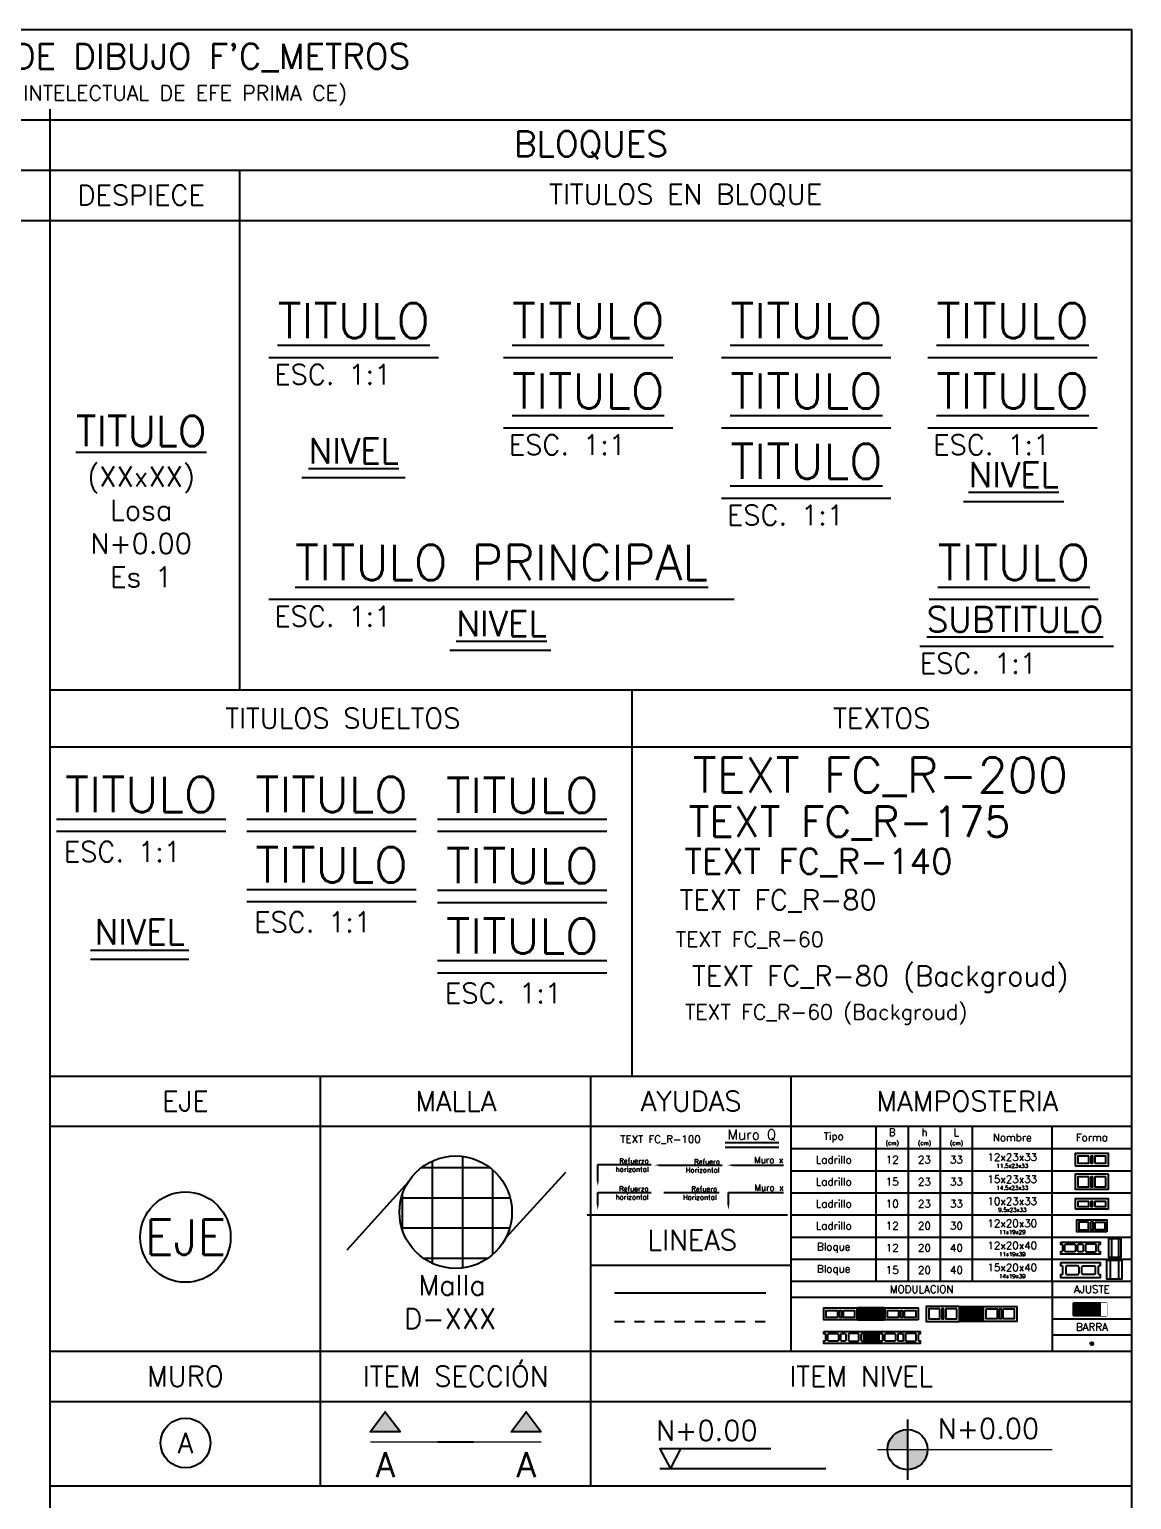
# Model space of a CAD drawing. Header units: millimetres. Extents: x -99999999 to 100000000, y -41 to 20.
# Drawn here: x -25.91 to -14.94, y -3.9 to 10.73 of the extents above; entities that cross this region are included whole.
import ezdxf
from ezdxf.enums import TextEntityAlignment as Align

# ---------------------------------------------------------------- set-up
doc = ezdxf.new("R2010")
doc.units = ezdxf.units.MM
doc.header["$LTSCALE"] = 0.01
doc.linetypes.add('DOT', pattern=[6.35, 0, -6.35])
for name, color, linetype in [('FC_BORDES', 4, 'Continuous'), ('FC_CIRCULO DE EJES', 3, 'Continuous'), ('FC_COTAS', 1, 'Continuous'), ('FC_HATCH 253', 253, 'Continuous'), ('FC_LINEA CORTE', 1, 'Continuous'), ('FC_MODULACION', 6, 'Continuous'), ('FC_NUMERO', 11, 'Continuous'), ('FC_R-100', 12, 'Continuous'), ('FC_R-140', 2, 'Continuous'), ('FC_R-175', 5, 'Continuous'), ('FC_R-200', 5, 'Continuous'), ('FC_R-60', 11, 'Continuous'), ('FC_R-80', 11, 'Continuous'), ('FC_REFUERZO', 5, 'Continuous'), ('FC_REFUERZO 2', 1, 'Continuous')]:
    doc.layers.add(name, color=color, linetype=linetype)
doc.layers.add('FC_DEFPOINTS', color=250, linetype='Continuous', plot=False)
doc.styles.add('FC_TEXT', font='romans.shx', dxfattribs={"height": 0.002})
doc.styles.add('FC_TEXT1', font='romans.shx')
doc.styles.add('ROMAND', font='romans.shx')
doc.linetypes.add('ZIGZAG', pattern='A,0.00254,-5.08,[131,ltypeshp.shx,S=5.08,R=0,X=-5.08,Y=0],-10.16,[131,ltypeshp.shx,S=5.08,R=180,X=5.08,Y=0],-5.08', length=20.32254)

# ---------------------------------------------------------------- blocks, each defined once
blk = doc.blocks.new('*U211')
at = {"layer": 'FC_R-200', "color": 4, "ltscale": 1.5}
blk.add_lwpolyline([(-0.00843, 0), (0.00843, 0)], dxfattribs=at)
at = {"layer": 'FC_R-200', "ltscale": 1.5, "style": 'FC_TEXT1'}
blk.add_attdef('%%UTÍTULO', text='', height=0.0035, dxfattribs=at).set_placement((0, 0.00366), align=Align.MIDDLE_CENTER)
at = {"layer": 'FC_R-80', "ltscale": 1.5, "style": 'FC_TEXT1'}
blk.add_attdef('ESCALA', text='', height=0.002, dxfattribs=at).set_placement((-0.0079, -0.0017), align=Align.MIDDLE_LEFT)
blk = doc.blocks.new('*U212')
at = {"layer": 'FC_R-140', "color": 4, "ltscale": 1.5}
blk.add_lwpolyline([(-0.00515, -0.00507), (0.00489, -0.00507)], dxfattribs=at)
at = {"layer": 'FC_R-200', "color": 4, "ltscale": 1.5}
blk.add_lwpolyline([(-0.02315, 0), (0.02315, 0)], dxfattribs=at)
at = {"layer": 'FC_R-140', "ltscale": 1.5, "style": 'FC_TEXT1'}
blk.add_attdef('%%UNIVEL', text='', height=0.0025, dxfattribs=at).set_placement((0, -0.00242), align=Align.MIDDLE_CENTER)
at = {"layer": 'FC_R-200', "ltscale": 1.5, "style": 'FC_TEXT1'}
blk.add_attdef('%%UTÍTULO', text='', height=0.0035, dxfattribs=at).set_placement((0, 0.00366), align=Align.MIDDLE_CENTER)
at = {"layer": 'FC_R-80', "ltscale": 1.5, "style": 'FC_TEXT1'}
blk.add_attdef('ESCALA', text='', height=0.002, dxfattribs=at).set_placement((-0.02262, -0.0017), align=Align.MIDDLE_LEFT)
blk = doc.blocks.new('*U213')
at = {"layer": 'FC_R-200', "color": 4, "ltscale": 1.5}
for points in [[(-0.00843, 0), (0.00843, 0)], [(-0.00843, -0.007), (0.00843, -0.007)]]:
    blk.add_lwpolyline(points, dxfattribs=at)
at = {"layer": 'FC_R-200', "ltscale": 1.5, "style": 'FC_TEXT1'}
for tag, p in [('%%UTÍTULO', (0, 0.00366)), ('%%UTÍTULO1', (0, -0.00334))]:
    blk.add_attdef(tag, text='', height=0.0035, dxfattribs=at).set_placement(p, align=Align.MIDDLE_CENTER)
at = {"layer": 'FC_R-80', "ltscale": 1.5, "style": 'FC_TEXT1'}
blk.add_attdef('ESCALA', text='', height=0.002, dxfattribs=at).set_placement((-0.0079, -0.0087), align=Align.MIDDLE_LEFT)
blk = doc.blocks.new('FC_B_Eje')
at = {"layer": 'FC_CIRCULO DE EJES', "ltscale": 1.5}
blk.add_circle((0, 0), 0.0045, dxfattribs=at)
at = {"ltscale": 1.5, "style": 'FC_TEXT1'}
blk.add_attdef('EJE', text='', height=0.0035, dxfattribs=at).set_placement((0, 0), align=Align.MIDDLE_CENTER)
blk = doc.blocks.new('*U210')
h = blk.add_hatch(color=256)
h.dxf.hatch_style = 1
h.paths.add_polyline_path([(0.003, 0.001), (0, 0.001), (0.0015, 0.003)])
h.paths.add_polyline_path([(0.01702, 0.001), (0.01402, 0.001), (0.01552, 0.003)])
for points in [[(0.003, 0.001), (0, 0.001), (0.0015, 0.003)], [(0.01702, 0.001), (0.01402, 0.001), (0.01552, 0.003)]]:
    blk.add_lwpolyline(points, close=True)
at = {"const_width": 0.00015}
for points in [[(0, 0), (0.00674, 0)], [(0.01702, 0), (0.01027, 0)]]:
    blk.add_lwpolyline(points, dxfattribs=at)
at = {"layer": 'FC_DEFPOINTS', "transparency": 33554457}
blk.add_lwpolyline([(0.00674, 0), (0.01027, 0)], dxfattribs=at)
at = {"layer": 'FC_DEFPOINTS', "ltscale": 1.5, "transparency": 33554457}
blk.add_lwpolyline([(0.00674, 0), (0.01027, 0)], dxfattribs=at)
at = {"layer": 'FC_R-140', "style": 'FC_TEXT1'}
for tag, p in [('X', (0.0015, -0.00225)), ("X'", (0.01552, -0.00225))]:
    blk.add_attdef(tag, text='', height=0.0025, dxfattribs=at).set_placement(p, align=Align.MIDDLE_CENTER)
blk = doc.blocks.new('*U208')
at = {"layer": 'FC_HATCH 253'}
h = blk.add_hatch(color=256, dxfattribs=at)
h.paths.add_polyline_path([(-0.002, 0), (0, 0), (0, 0.002, 0.414214)])
h.paths.add_polyline_path([(0.002, 0), (0, 0), (0, -0.002, 0.414214)])
blk.add_line((0, 0.003), (0, -0.003))
at = {"const_width": 0.00015}
blk.add_lwpolyline([(-0.003, 0), (0.01442, 0)], dxfattribs=at)
blk.add_circle((0, 0), 0.002)
at = {"layer": 'FC_R-80', "style": 'FC_TEXT1'}
blk.add_attdef('NIVEL', (0.003, 0.00109), '', height=0.002, dxfattribs=at)
blk = doc.blocks.new('*U207')
at = {"layer": 'FC_R-140', "color": 4, "ltscale": 1.5}
blk.add_lwpolyline([(-0.0049, -0.01433), (0.00511, -0.01433)], dxfattribs=at)
at = {"layer": 'FC_R-200', "color": 4, "ltscale": 1.5}
for points in [[(-0.00843, 0), (0.00843, 0)], [(-0.00843, -0.007), (0.00843, -0.007)]]:
    blk.add_lwpolyline(points, dxfattribs=at)
at = {"layer": 'FC_R-140', "ltscale": 1.5, "style": 'FC_TEXT1'}
blk.add_attdef('%%UNIVEL', text='', height=0.0025, dxfattribs=at).set_placement((0.00011, -0.01167), align=Align.MIDDLE_CENTER)
at = {"layer": 'FC_R-200', "ltscale": 1.5, "style": 'FC_TEXT1'}
for tag, p in [('%%UTÍTULO', (0, 0.00366)), ('%%UTÍTULO1', (0, -0.00334))]:
    blk.add_attdef(tag, text='', height=0.0035, dxfattribs=at).set_placement(p, align=Align.MIDDLE_CENTER)
at = {"layer": 'FC_R-80', "ltscale": 1.5, "style": 'FC_TEXT1'}
blk.add_attdef('ESCALA', text='', height=0.002, dxfattribs=at).set_placement((-0.0079, -0.0087), align=Align.MIDDLE_LEFT)
blk = doc.blocks.new('*U205')
at = {"layer": 'FC_R-200', "color": 4, "ltscale": 1.5}
for points in [[(-0.00843, 0), (0.00843, 0)], [(-0.00843, -0.007), (0.00843, -0.007)], [(-0.00843, -0.014), (0.00843, -0.014)]]:
    blk.add_lwpolyline(points, dxfattribs=at)
at = {"layer": 'FC_R-200', "ltscale": 1.5, "style": 'FC_TEXT1'}
for tag, p in [('TÍTULO', (0, 0.00366)), ('TÍTULO1', (0, -0.00334)), ('TÍTULO2', (0, -0.01034))]:
    blk.add_attdef(tag, text='', height=0.0035, dxfattribs=at).set_placement(p, align=Align.MIDDLE_CENTER)
at = {"layer": 'FC_R-80', "ltscale": 1.5, "style": 'FC_TEXT1'}
blk.add_attdef('ESCALA', text='', height=0.002, dxfattribs=at).set_placement((-0.0079, -0.0157), align=Align.MIDDLE_LEFT)
blk = doc.blocks.new('*U206')
at = {"ltscale": 0.9, "const_width": 0.0002}
blk.add_lwpolyline([(-0.00545, 0.002), (-0.01651, 0.002)], dxfattribs=at)
at = {"ltscale": 0.9}
blk.add_lwpolyline([(-0.01547, 0), (-0.01443, 0.002), (-0.01651, 0.002)], close=True, dxfattribs=at)
blk.add_lwpolyline([(0, 0), (-0.01651, 0)], dxfattribs=at)
at = {"layer": 'FC_R-80', "lineweight": 25, "style": 'FC_TEXT1'}
blk.add_attdef('N+00.00_001', (-0.01689, 0.00282), '', height=0.002, dxfattribs=at)
blk = doc.blocks.new('*U41')
at = {"layer": 'FC_NUMERO', "color": 0}
blk.add_circle((0, 0), 0.00248, dxfattribs=at)
at = {"layer": 'FC_NUMERO', "color": 0, "style": 'FC_TEXT1'}
blk.add_attdef('N-NUM', text='', height=0.002, dxfattribs=at).set_placement((0, 0), align=Align.MIDDLE_CENTER)
blk = doc.blocks.new('*U270')
at = {"layer": 'FC_R-140', "color": 4, "ltscale": 1.5}
blk.add_lwpolyline([(-0.00934, -0.00466), (0.00994, -0.00466)], dxfattribs=at)
at = {"layer": 'FC_R-200', "color": 4, "ltscale": 1.5}
blk.add_lwpolyline([(-0.00842, 0), (0.00842, 0)], dxfattribs=at)
at = {"layer": 'FC_R-140', "ltscale": 1.5, "style": 'FC_TEXT1'}
blk.add_attdef('%%UNIVEL', text='', height=0.0025, dxfattribs=at).set_placement((0.00013, -0.002), align=Align.MIDDLE_CENTER)
at = {"layer": 'FC_R-200', "ltscale": 1.5, "style": 'FC_TEXT1'}
blk.add_attdef('%%UTÍTULO', text='', height=0.0035, dxfattribs=at).set_placement((0.00001, 0.00366), align=Align.MIDDLE_CENTER)
at = {"layer": 'FC_R-80', "ltscale": 1.5, "style": 'FC_TEXT'}
blk.add_attdef('ESCALA', text='', height=0.002, dxfattribs=at).set_placement((-0.00934, -0.00538), align=Align.TOP_LEFT)
blk = doc.blocks.new('*U272')
at = {"layer": 'FC_R-140', "color": 4, "ltscale": 1.5}
blk.add_lwpolyline([(-0.00514, 0), (0.00514, 0)], dxfattribs=at)
at = {"layer": 'FC_R-140', "ltscale": 1.5, "style": 'FC_TEXT1'}
blk.add_attdef('%%UTÍTULO', text='', height=0.0025, dxfattribs=at).set_placement((0, 0.00266), align=Align.MIDDLE_CENTER)
at = {"layer": 'FC_R-80', "ltscale": 1.5, "style": 'FC_TEXT1'}
blk.add_attdef('ESCALA', text='', height=0.002, dxfattribs=at).set_placement((-0.00514, -0.0017), align=Align.MIDDLE_LEFT)
blk = doc.blocks.new('*U273')
at = {"layer": 'FC_R-140', "ltscale": 0.6}
blk.add_lwpolyline([(-0.0049, -0.00056), (0.0049, -0.00056)], dxfattribs=at)
at = {"layer": 'FC_R-140', "color": 4, "ltscale": 1.5}
blk.add_lwpolyline([(-0.0049, -0.00147), (0.0049, -0.00147)], dxfattribs=at)
blk = doc.blocks.new('*U247')
at = {"layer": 'FC_R-200'}
blk.add_lwpolyline([(-0.00843, -0.0007), (0.00843, -0.0007)], dxfattribs=at)
at = {"layer": 'FC_R-200', "color": 4, "ltscale": 1.5}
blk.add_lwpolyline([(-0.00843, -0.0019), (0.00843, -0.0019)], dxfattribs=at)
blk = doc.blocks.new('*U248')
at = {"layer": 'FC_R-200'}
blk.add_lwpolyline([(-0.00843, -0.0007), (0.00843, -0.0007)], dxfattribs=at)
at = {"layer": 'FC_R-200', "color": 4, "ltscale": 1.5}
blk.add_lwpolyline([(-0.00843, -0.0019), (0.00843, -0.0019)], dxfattribs=at)
blk = doc.blocks.new('*U242')
at = {"layer": 'FC_R-200'}
blk.add_lwpolyline([(-0.00843, -0.0007), (0.00843, -0.0007)], dxfattribs=at)
at = {"layer": 'FC_R-200', "color": 4, "ltscale": 1.5}
blk.add_lwpolyline([(-0.00843, -0.0019), (0.00843, -0.0019)], dxfattribs=at)
blk = doc.blocks.new('*U243')
at = {"layer": 'FC_R-200'}
blk.add_lwpolyline([(-0.00843, -0.0007), (0.00843, -0.0007)], dxfattribs=at)
at = {"layer": 'FC_R-200', "color": 4, "ltscale": 1.5}
blk.add_lwpolyline([(-0.00843, -0.0019), (0.00843, -0.0019)], dxfattribs=at)
blk = doc.blocks.new('*U244')
at = {"layer": 'FC_R-200'}
blk.add_lwpolyline([(-0.00843, -0.0007), (0.00843, -0.0007)], dxfattribs=at)
at = {"layer": 'FC_R-200', "color": 4, "ltscale": 1.5}
blk.add_lwpolyline([(-0.00843, -0.0019), (0.00843, -0.0019)], dxfattribs=at)
blk = doc.blocks.new('*U245')
at = {"layer": 'FC_R-200'}
blk.add_lwpolyline([(-0.00843, -0.0007), (0.00843, -0.0007)], dxfattribs=at)
at = {"layer": 'FC_R-200', "color": 4, "ltscale": 1.5}
blk.add_lwpolyline([(-0.00843, -0.0019), (0.00843, -0.0019)], dxfattribs=at)
blk = doc.blocks.new('*U239')
at = {"layer": 'FC_REFUERZO', "ltscale": 0.9}
h = blk.add_hatch(dxfattribs=at)
h.set_pattern_fill('_USER', color=256, scale=0.003, double=1, pattern_type=0)
h.set_pattern_definition([(0, (0, 0), (0, 0.003), []), (90, (0, 0), (-0.003, 2e-19), [])])
edge = h.paths.add_edge_path()
edge.add_arc((0, 0), 0.0056, 0, 360)
at = {"layer": 'FC_BORDES'}
blk.add_circle((0, 0), 0.0056, dxfattribs=at)
at = {"layer": 'FC_LINEA CORTE'}
for points in [[(-0.00474, 0.00298), (-0.01085, -0.00379)], [(0.00496, -0.0026), (0.01096, 0.00398)]]:
    blk.add_lwpolyline(points, dxfattribs=at)
at = {"layer": 'FC_R-80', "ltscale": 0.9, "style": 'FC_TEXT1'}
for tag, p in [('Malla_001', (-0.00371, -0.00827)), ('Malla_002', (-0.00514, -0.0116))]:
    blk.add_attdef(tag, p, '', height=0.002, dxfattribs=at)
blk = doc.blocks.new('FC_B_Ladrillo12x20x30')
at = {"layer": 'FC_MODULACION', "ltscale": 0.9}
for points in [[(0.3, 0.12), (0, 0.12), (0, 0), (0.3, 0)], [(0.117, 0.022), (0.022, 0.022), (0.022, 0.098), (0.117, 0.098)], [(0.136, 0.022), (0.136, 0.098), (0.164, 0.098), (0.164, 0.022)], [(0.183, 0.022), (0.278, 0.022), (0.278, 0.098), (0.183, 0.098)]]:
    blk.add_lwpolyline(points, close=True, dxfattribs=at)
blk = doc.blocks.new('FC_B_Ladrillo 10x23x33')
at = {"color": 0, "ltscale": 0.9}
for points in [[(0, -0.1), (0.33, -0.1), (0.33, 0), (0, 0)], [(0.135, -0.025), (0.025, -0.025), (0.025, -0.075), (0.135, -0.075)], [(0.175, -0.075), (0.175, -0.025), (0.155, -0.025), (0.155, -0.075)], [(0.195, -0.075), (0.305, -0.075), (0.305, -0.025), (0.195, -0.025)]]:
    blk.add_lwpolyline(points, close=True, dxfattribs=at)
blk = doc.blocks.new('FC_B_Ladrillo 15x23x33')
at = {"ltscale": 0.6}
for points in [[(0.33, 0), (0, 0), (0, -0.15), (0.33, -0.15)], [(0.135, -0.025), (0.025, -0.025), (0.025, -0.125), (0.135, -0.125)], [(0.175, -0.025), (0.155, -0.025), (0.155, -0.125), (0.175, -0.125)], [(0.305, -0.025), (0.195, -0.025), (0.195, -0.125), (0.305, -0.125)]]:
    blk.add_lwpolyline(points, close=True, dxfattribs=at)
blk = doc.blocks.new('FC_B_Bloque concreto 12x20x40')
at = {"ltscale": 0.6}
for points in [[(0, 0), (0.39, 0), (0.39, -0.025), (0.38, -0.025, 0.4142136), (0.37, -0.035), (0.37, -0.085, 0.4142136), (0.38, -0.095), (0.39, -0.095), (0.39, -0.12), (0, -0.12), (0, -0.095), (0.01, -0.095, 0.4142136), (0.02, -0.085), (0.02, -0.035, 0.4142136), (0.01, -0.025), (0, -0.025)], [(0.05, -0.0225), (0.135, -0.0225, -0.4142136), (0.145, -0.0325), (0.145, -0.0875, -0.4142136), (0.135, -0.0975), (0.05, -0.0975, -0.4142136), (0.04, -0.0875), (0.04, -0.0325, -0.4142136)], [(0.18, -0.0225), (0.21, -0.0225, -0.4142136), (0.22, -0.0325), (0.22, -0.0875, -0.4142136), (0.21, -0.0975), (0.18, -0.0975, -0.4142136), (0.17, -0.0875), (0.17, -0.0325, -0.4142136)], [(0.34, -0.0225), (0.255, -0.0225, 0.4142136), (0.245, -0.0325), (0.245, -0.0875, 0.4142136), (0.255, -0.0975), (0.34, -0.0975, 0.4142136), (0.35, -0.0875), (0.35, -0.0325, 0.4142136)]]:
    blk.add_lwpolyline(points, format="xyb", close=True, dxfattribs=at)
blk = doc.blocks.new('FC_B_Bloque concreto 15x20x40')
at = {"ltscale": 0.6}
for points in [[(0, 0), (0.39, 0), (0.39, -0.033), (0.38, -0.033, 0.414214), (0.37, -0.043), (0.37, -0.107, 0.414214), (0.38, -0.117), (0.39, -0.117), (0.39, -0.15), (0, -0.15), (0, -0.117), (0.01, -0.117, 0.414214), (0.02, -0.107), (0.02, -0.043, 0.414214), (0.01, -0.033), (0, -0.033)], [(0.063, -0.119), (0.166, -0.119, 0.414214), (0.181, -0.104), (0.181, -0.046, 0.414214), (0.166, -0.031), (0.063, -0.031, 0.414214), (0.048, -0.046), (0.048, -0.104, 0.414214)], [(0.327, -0.119), (0.224, -0.119, -0.414214), (0.209, -0.104), (0.209, -0.046, -0.414214), (0.224, -0.031), (0.327, -0.031, -0.414214), (0.342, -0.046), (0.342, -0.104, -0.414214)]]:
    blk.add_lwpolyline(points, format="xyb", close=True, dxfattribs=at)
blk = doc.blocks.new('FC_B_Bloque concreto 12x20x40 alzado')
at = {"ltscale": 0.6}
blk.add_lwpolyline([(0, 0.2), (0.12, 0.2), (0.12, 0.01), (0, 0.01)], close=True, dxfattribs=at)
for points in [[(0.025, 0.2), (0.025, 0.01)], [(0.095, 0.2), (0.095, 0.01)]]:
    blk.add_lwpolyline(points, dxfattribs=at)
blk = doc.blocks.new('FC_B_Bloque concreto 15x20x40 alzado')
at = {"ltscale": 0.6}
blk.add_lwpolyline([(0, 0.2), (0.15, 0.2), (0.15, 0.01), (0, 0.01)], close=True, dxfattribs=at)
for points in [[(0.033, 0.2), (0.033, 0.01)], [(0.117, 0.2), (0.117, 0.01)]]:
    blk.add_lwpolyline(points, dxfattribs=at)
blk = doc.blocks.new('FC_B_Ladrillo 12x23x33')
at = {"color": 0, "ltscale": 0.9}
for points in [[(0, -0.12), (0.33, -0.12), (0.33, 0), (0, 0)], [(0.135, -0.025), (0.025, -0.025), (0.025, -0.095), (0.135, -0.095)], [(0.175, -0.095), (0.175, -0.025), (0.155, -0.025), (0.155, -0.095)], [(0.195, -0.095), (0.305, -0.095), (0.305, -0.025), (0.195, -0.025)]]:
    blk.add_lwpolyline(points, close=True, dxfattribs=at)
blk = doc.blocks.new('*U240')
at = {"layer": 'FC_MODULACION', "color": 0}
for p in [(-0.355, 0.06), (-0.015, 0.06)]:
    blk.add_blockref('FC_B_Ladrillo 12x23x33', p, dxfattribs=at)
at = {"color": 0, "ltscale": 0.9}
blk.add_wipeout([(0.245, 0.06), (0.585, 0.06), (0.585, -0.06), (0.245, -0.06)], dxfattribs=at)
at = {"layer": 'FC_HATCH 253', "ltscale": 0.9, "transparency": 33554687}
h = blk.add_hatch(dxfattribs=at)
h.set_pattern_fill('ANSI31', color=256, scale=0.003)
h.set_pattern_definition([(45, (0.2548925, 0), (-0.0067352, 0.0067352), [])])
h.paths.add_polyline_path([(-0.015, 0.06), (0.245, 0.06), (0.245, -0.06), (-0.015, -0.06)])
at = {"layer": 'FC_MODULACION', "color": 0}
blk.add_lwpolyline([(-0.015, 0.06), (0.245, 0.06), (0.245, -0.06), (-0.015, -0.06)], close=True, dxfattribs=at)
blk.add_blockref('FC_B_Ladrillo 12x23x33', (0.255, 0.06), dxfattribs=at)
blk = doc.blocks.new('*U241')
at = {"color": 0}
blk.add_blockref('FC_B_Ladrillo 15x23x33', (-0.385, 0.075), dxfattribs=at)
at = {"color": 0, "xscale": -1}
blk.add_blockref('FC_B_Ladrillo 15x23x33', (0.285, 0.075), dxfattribs=at)
at = {"color": 0, "ltscale": 0.9}
blk.add_wipeout([(0.175, 0.076), (0.425, 0.076), (0.425, -0.075), (0.175, -0.075)], dxfattribs=at)
at = {"layer": 'FC_HATCH 253', "ltscale": 0.9, "transparency": 33554687}
h = blk.add_hatch(dxfattribs=at)
h.set_pattern_fill('ANSI31', color=256, scale=0.003)
h.set_pattern_definition([(45, (0.130082, 0), (-0.0067352, 0.0067352), [])])
h.paths.add_polyline_path([(-0.045, 0.075), (0.175, 0.075), (0.175, -0.075), (-0.045, -0.075)])
at = {"color": 0, "ltscale": 0.9, "transparency": 33554687}
blk.add_lwpolyline([(-0.045, 0.075), (0.175, 0.075), (0.175, -0.075), (-0.045, -0.075)], close=True, dxfattribs=at)
at = {"color": 0, "xscale": -1}
blk.add_blockref('FC_B_Ladrillo 15x23x33', (0.515, 0.075), dxfattribs=at)
blk = doc.blocks.new('*U237')
at = {"layer": 'FC_HATCH 253', "ltscale": 0.6}
h = blk.add_hatch(dxfattribs=at)
h.set_pattern_fill('ANSI31', color=256, scale=0.003)
h.paths.add_polyline_path([(0, 0), (0.159, 0), (0.159, -0.12), (0, -0.12)])
at = {"color": 0, "ltscale": 0.6}
blk.add_lwpolyline([(0, 0), (0.159, 0), (0.159, -0.12), (0, -0.12)], close=True, dxfattribs=at)
at = {"ltscale": 0.6}
blk.add_lwpolyline([(0.159, 0), (0.39, 0), (0.39, -0.12), (0.159, -0.12)], close=True, dxfattribs=at)
at = {"color": 0}
for p in [(-0.4, 0), (0, 0)]:
    blk.add_blockref('FC_B_Bloque concreto 12x20x40', p, dxfattribs=at)
at = {"ltscale": 0.6}
blk.add_wipeout([(0.159, 0), (0.395, 0), (0.395, -0.12), (0.159, -0.12)], dxfattribs=at)
at = {"color": 0}
blk.add_blockref('FC_B_Bloque concreto 12x20x40', (0.169, 0), dxfattribs=at)
blk = doc.blocks.new('*U238')
at = {"layer": 'FC_HATCH 253', "ltscale": 0.6}
h = blk.add_hatch(dxfattribs=at)
h.set_pattern_fill('ANSI31', color=256, scale=0.003)
h.set_pattern_definition([(45, (0.097686, 0), (-0.0067352, 0.0067352), [])])
h.paths.add_polyline_path([(0, 0), (0.263, 0), (0.263, -0.12), (0, -0.12)])
at = {"color": 0, "ltscale": 0.6}
blk.add_blockref('FC_B_Ladrillo 12x23x33', (0, 0), dxfattribs=at)
blk.add_wipeout([(0.335, 0.005), (0.263, 0.005), (0.263, -0.125), (0.335, -0.125)], dxfattribs=at)
blk.add_lwpolyline([(0, 0), (0.263, 0), (0.263, -0.12), (0, -0.12)], close=True, dxfattribs=at)
blk = doc.blocks.new('FC_B_Barra muros mamposteria')
h = blk.add_hatch(color=0)
h.dxf.hatch_style = 1
edge = h.paths.add_edge_path()
edge.add_arc((0, 0), 0.015, 0, 360, ccw=False)
at = {"color": 0}
blk.add_circle((0, 0), 0.015, dxfattribs=at)
blk = doc.blocks.new('*U231')
at = {"layer": 'FC_BORDES', "ltscale": 0.9}
blk.add_lwpolyline([(-0.00534, -0.00091), (0.00534, -0.00091)], dxfattribs=at)
at = {"layer": 'FC_R-80', "ltscale": 0.9}
blk.add_lwpolyline([(-0.00534, 0), (0.00534, 0)], dxfattribs=at)
at = {"layer": 'FC_R-80', "ltscale": 0.6, "style": 'FC_TEXT1'}
blk.add_attdef('MURO', text='', height=0.002, dxfattribs=at).set_placement((0, 0), align=Align.BOTTOM_CENTER)
blk = doc.blocks.new('*U179')
at = {"linetype": 'ByBlock', "lineweight": -2, "ltscale": 0.6}
blk.add_line((0, 0), (0.01085, 0), dxfattribs=at)
for points in [[(0, -0.00497), (0, 0)], [(0.01085, 0), (0.02194, 0)]]:
    blk.add_lwpolyline(points, dxfattribs=at)
at = {"ltscale": 0.6}
blk.add_solid([(0.00033, -0.00497), (0, -0.00697), (-0.00033, -0.00497)], dxfattribs=at)
at = {"layer": 'FC_R-140', "ltscale": 0.6, "style": 'ROMAND'}
blk.add_attdef('MURO', text='', height=0.0025, dxfattribs=at).set_placement((0.02194, 0.00315), align=Align.TOP_RIGHT)
blk = doc.blocks.new('*U177')
at = {"linetype": 'ByBlock', "lineweight": -2, "ltscale": 0.6}
for points in [[(-0.00914, 0), (0, 0)], [(0, 0), (0.01586, 0)]]:
    blk.add_lwpolyline(points, dxfattribs=at)
at = {"ltscale": 0.6}
blk.add_lwpolyline([(-0.00549, 0), (0, 0)], dxfattribs=at)
for points in [[(-0.00914, -0.00033), (-0.01114, 0), (-0.00914, 0.00033)], [(-0.00349, -0.00033), (-0.00549, 0), (-0.00349, 0.00033)]]:
    blk.add_solid(points, dxfattribs=at)
at = {"layer": 'FC_R-80', "ltscale": 0.6, "style": 'FC_TEXT'}
for tag, p in [('REFUERZO_HORIZONTAL1_001', (0.00471, 0.0004)), ('REFUERZO_HORIZONTAL1_002', (0.00138, -0.00293))]:
    blk.add_attdef(tag, p, '', height=0.002, dxfattribs=at)
blk = doc.blocks.new('*U178')
at = {"linetype": 'ByBlock', "lineweight": -2, "ltscale": 0.6}
for points in [[(0.03569, -0.00497), (0.03569, 0)], [(0.03569, 0), (0.05697, 0)]]:
    blk.add_lwpolyline(points, dxfattribs=at)
at = {"ltscale": 0.6}
blk.add_solid([(0.03602, -0.00497), (0.03569, -0.00697), (0.03535, -0.00497)], dxfattribs=at)
at = {"layer": 'FC_R-80', "ltscale": 0.6, "style": 'ROMAND'}
for tag, p in [('REFUERZO_HORIZONTAL_001', (0.04421, 0.00044)), ('REFUERZO_HORIZONTAL_002', (0.04278, -0.00289))]:
    blk.add_attdef(tag, p, '', height=0.002, dxfattribs=at)
blk = doc.blocks.new('*U202')
at = {"linetype": 'ByBlock', "lineweight": -2, "ltscale": 0.6}
for points in [[(-0.00431, 0), (0, 0)], [(0, 0), (0.01607, 0)]]:
    blk.add_lwpolyline(points, dxfattribs=at)
at = {"ltscale": 0.6}
blk.add_solid([(-0.00431, -0.00033), (-0.00631, 0), (-0.00431, 0.00033)], dxfattribs=at)
at = {"layer": 'FC_R-140', "ltscale": 0.6, "style": 'FC_TEXT'}
blk.add_attdef('MURO_X', text='', height=0.0025, dxfattribs=at).set_placement((0.01597, 0.00334), align=Align.TOP_RIGHT)
blk = doc.blocks.new('*U203')
at = {"linetype": 'ByBlock', "lineweight": -2, "ltscale": 0.6}
for points in [[(0, -0.00663), (0, 0)], [(0, -0.00341), (0, 0)], [(0, 0), (0.02129, 0)]]:
    blk.add_lwpolyline(points, dxfattribs=at)
at = {"ltscale": 0.6}
for points in [[(0.00033, -0.00341), (0, -0.00541), (-0.00033, -0.00341)], [(0.00033, -0.00663), (0, -0.00863), (-0.00033, -0.00663)]]:
    blk.add_solid(points, dxfattribs=at)
at = {"layer": 'FC_R-80', "ltscale": 0.6, "style": 'ROMAND'}
for tag, p in [('REFUERZO_HORIZONTAL_001', (0.00852, 0.00044)), ('REFUERZO_HORIZONTAL_002', (0.0071, -0.00289))]:
    blk.add_attdef(tag, p, '', height=0.002, dxfattribs=at)
blk = doc.blocks.new('*U204')
at = {"ltscale": 0.6}
blk.add_lwpolyline([(-0.00622, 0), (0, 0)], dxfattribs=at)
at = {"linetype": 'ByBlock', "lineweight": -2, "ltscale": 0.6}
blk.add_lwpolyline([(0, 0), (0.01586, 0)], dxfattribs=at)
at = {"ltscale": 0.6}
blk.add_solid([(-0.00422, -0.00033), (-0.00622, 0), (-0.00422, 0.00033)], dxfattribs=at)
at = {"layer": 'FC_R-80', "ltscale": 0.6, "style": 'FC_TEXT'}
for tag, p in [('REFUERZO_HORIZONTAL1_001', (0.00471, 0.0004)), ('REFUERZO_HORIZONTAL1_002', (0.00138, -0.00293))]:
    blk.add_attdef(tag, p, '', height=0.002, dxfattribs=at)

msp = doc.modelspace()

# ---------------------------------------------------------------- linework, layer by layer
at = {"layer": 'FC_BORDES', "ltscale": 1.5}
msp.add_lwpolyline([(-35.081, 10.729), (-14.944, 10.729), (-14.944, -32.468), (-35.081, -32.468)], close=True, dxfattribs=at)
for points in [[(-35.081, 9.829), (-14.944, 9.829)], [(-25.705, -32.361), (-25.705, 9.936)], [(-35.081, 9.329), (-14.944, 9.329)], [(-23.82, 4.156), (-23.82, 9.329)], [(-35.081, 8.829), (-14.944, 8.829)], [(-25.705, 4.156), (-14.944, 4.156)], [(-19.916, 4.156), (-19.916, 0.312)], [(-25.705, 3.59), (-14.944, 3.59)], [(-25.705, 0.312), (-14.944, 0.312)], [(-23.015, -2.181), (-23.015, 0.312)], [(-20.324, -2.181), (-20.324, 0.312)], [(-18.33, -2.427), (-18.33, 0.312)], [(-25.705, -0.188), (-14.944, -0.188)], [(-17.486, -1.73), (-17.486, -0.188)], [(-17.165, -1.73), (-17.165, -0.188)], [(-16.845, -1.73), (-16.845, -0.188)], [(-16.527, -1.73), (-16.527, -0.188)], [(-15.735, -1.73), (-15.735, -0.188)], [(-18.33, -0.41), (-14.944, -0.41)], [(-18.33, -0.63), (-14.944, -0.63)], [(-18.33, -0.85), (-14.944, -0.85)], [(-20.362, -1.07), (-18.368, -1.07)], [(-18.33, -1.07), (-14.944, -1.07)], [(-18.33, -1.29), (-14.944, -1.29)], [(-20.324, -1.57), (-18.33, -1.57)], [(-18.33, -1.51), (-14.944, -1.51)], [(-18.33, -1.73), (-14.944, -1.73)], [(-15.735, -1.73), (-15.735, -2.427)], [(-18.33, -1.89), (-14.944, -1.89)], [(-23.015, -3.766), (-23.015, -2.181)], [(-20.324, -3.766), (-20.324, -2.181)], [(-15.735, -2.265), (-14.944, -2.265)], [(-25.705, -2.427), (-14.944, -2.427)], [(-25.705, -2.927), (-14.944, -2.927)], [(-25.705, -3.766), (-14.944, -3.766)]]:
    msp.add_lwpolyline(points, dxfattribs=at)
at = {"layer": 'FC_BORDES', "linetype": 'ZIGZAG', "ltscale": 0.01}
msp.add_lwpolyline([(-20.091, -1.846), (-18.584, -1.846)], dxfattribs=at)
at = {"layer": 'FC_BORDES', "linetype": 'DOT', "ltscale": 0.01}
msp.add_lwpolyline([(-20.091, -2.131), (-18.584, -2.131)], dxfattribs=at)

# ---------------------------------------------------------------- block references
at = {"ltscale": 0.6, "xscale": 100, "yscale": 100, "zscale": 100}
msp.add_blockref('*U273', (-24.816, 1.622), dxfattribs=at)
msp.add_blockref('*U239', (-21.67, -1.043), dxfattribs=at).add_auto_attribs({'Malla_001': 'Malla', 'Malla_002': 'D-XXX'})
at = {"layer": 'FC_COTAS', "ltscale": 0.6, "xscale": 25, "yscale": 25, "zscale": 25}
for name, p, values in [('*U203', (-20.256, -0.568), {'REFUERZO_HORIZONTAL_001': 'Refuerzo', 'REFUERZO_HORIZONTAL_002': 'horizontal'}), ('*U177', (-19.415, -0.575), {'REFUERZO_HORIZONTAL1_001': 'Refuero', 'REFUERZO_HORIZONTAL1_002': 'Horizontal'}), ('*U202', (-18.809, -0.575), {'MURO_X': 'Muro x'}), ('*U178', (-21.149, -0.846), {'REFUERZO_HORIZONTAL_001': 'Refuerzo', 'REFUERZO_HORIZONTAL_002': 'horizontal'}), ('*U204', (-19.443, -0.846), {'REFUERZO_HORIZONTAL1_001': 'Refuero', 'REFUERZO_HORIZONTAL1_002': 'Horizontal'}), ('*U179', (-18.956, -0.846), {'MURO': 'Muro x'})]:
    msp.add_blockref(name, p, dxfattribs=at).add_auto_attribs(values)
at = {"layer": 'FC_COTAS', "xscale": 100, "yscale": 100, "zscale": 100}
for name, p, values in [('*U210', (-22.521, -3.33), {"X'": 'A', 'X': 'A'}), ('*U206', (-17.987, -3.598), {'N+00.00_001': 'N+0.00'}), ('*U208', (-17.174, -3.406), {'NIVEL': 'N+0.00'})]:
    msp.add_blockref(name, p, dxfattribs=at).add_auto_attribs(values)
at = {"layer": 'FC_MODULACION', "ltscale": 0.6}
for name, p in [('FC_B_Ladrillo 12x23x33', (-15.504, -0.46)), ('FC_B_Ladrillo 15x23x33', (-15.504, -0.665)), ('FC_B_Ladrillo 10x23x33', (-15.504, -0.91))]:
    msp.add_blockref(name, p, dxfattribs=at)
at = {"layer": 'FC_MODULACION', "xscale": -1, "rotation": 180}
msp.add_blockref('FC_B_Ladrillo12x20x30', (-15.489, -1.12), dxfattribs=at)
at = {"layer": 'FC_MODULACION'}
for name, p in [('FC_B_Bloque concreto 12x20x40 alzado', (-15.17, -1.504)), ('FC_B_Bloque concreto 12x20x40', (-15.647, -1.34)), ('FC_B_Bloque concreto 15x20x40', (-15.647, -1.545)), ('FC_B_Bloque concreto 15x20x40 alzado', (-15.19, -1.719))]:
    msp.add_blockref(name, p, dxfattribs=at)
at = {"layer": 'FC_NUMERO', "xscale": 100, "yscale": 100, "zscale": 100}
msp.add_blockref('*U41', (-24.36, -3.34), dxfattribs=at).add_auto_attribs({'N-NUM': 'A'})
at = {"layer": 'FC_R-140', "xscale": 100, "yscale": 100, "zscale": 100}
msp.add_blockref('*U272', (-22.686, 6.269), dxfattribs=at).add_auto_attribs({'%%UTÍTULO': '%%UNIVEL'})
at = {"layer": 'FC_R-175'}
ref = msp.add_blockref('FC_B_Eje', (-24.36, -1.291), dxfattribs=dict(at, xscale=100, yscale=100, zscale=100))
ref.add_attrib('EJE', 'EJE', dxfattribs={"layer": '0', "color": 0, "ltscale": 1.5, "height": 0.35, "style": 'FC_TEXT1'}).set_placement((-24.36, -1.291), align=Align.MIDDLE_CENTER)
at = {"layer": 'FC_R-200', "xscale": 100, "yscale": 100, "zscale": 100}
for name, p, values in [('*U211', (-22.686, 7.465), {'%%UTÍTULO': '%%UTITULO', 'ESCALA': 'ESC. 1:1'}), ('*U213', (-20.352, 7.465), {'%%UTÍTULO': '%%UTITULO', '%%UTÍTULO1': '%%UTITULO', 'ESCALA': 'ESC. 1:1'}), ('*U205', (-18.181, 7.465), {'TÍTULO': '%%UTITULO', 'TÍTULO1': '%%UTITULO', 'TÍTULO2': '%%UTITULO', 'ESCALA': 'ESC. 1:1'}), ('*U207', (-16.128, 7.465), {'%%UTÍTULO': '%%UTITULO', '%%UTÍTULO1': '%%UTITULO', 'ESCALA': 'ESC. 1:1', '%%UNIVEL': '%%UNIVEL'})]:
    msp.add_blockref(name, p, dxfattribs=at).add_auto_attribs(values)
at = {"layer": 'FC_R-200', "ltscale": 1.5, "xscale": 100, "yscale": 100, "zscale": 100}
for name, p, values in [('*U212', (-21.214, 5.058), {'%%UTÍTULO': '%%UTITULO PRINCIPAL', 'ESCALA': 'ESC. 1:1', '%%UNIVEL': '%%UNIVEL'}), ('*U270', (-16.117, 5.058), {'%%UTÍTULO': '%%UTITULO', '%%UNIVEL': '%%USUBTITULO', 'ESCALA': 'ESC. 1:1'})]:
    msp.add_blockref(name, p, dxfattribs=at).add_auto_attribs(values)
at = {"layer": 'FC_R-200', "xscale": 100, "yscale": 100, "zscale": 100}
for name, p in [('*U247', (-24.801, 2.939)), ('*U248', (-22.907, 2.939)), ('*U243', (-21.008, 2.939)), ('*U242', (-22.907, 2.239)), ('*U244', (-21.008, 2.231)), ('*U245', (-21.008, 1.531))]:
    msp.add_blockref(name, p, dxfattribs=at)
at = {"layer": 'FC_R-80', "ltscale": 0.6, "xscale": 50, "yscale": 50, "zscale": 50}
msp.add_blockref('*U231', (-18.722, -0.351), dxfattribs=at).add_auto_attribs({'MURO': 'Muro Q'})
at = {"layer": 'FC_REFUERZO 2', "color": 11}
msp.add_blockref('FC_B_Barra muros mamposteria', (-15.339, -2.351), dxfattribs=at)

# ---------------------------------------------------------------- texts
at = {"layer": 'FC_R-100', "style": 'FC_TEXT'}
msp.add_text('TEXT FC_R-100 ', height=0.075, dxfattribs=at).set_placement((-19.606, -0.316), align=Align.MIDDLE_CENTER)
at = {"layer": 'FC_R-140', "char_height": 0.25, "attachment_point": 5, "style": 'FC_TEXT1'}
for s, insert, width in [("PLANTILLA DE DIBUJO F'C_METROS\\P{\\H0.6x;(PROPIEDAD INTELECTUAL DE EFE PRIMA CE)}", (-25.012, 10.279), 6.65726), ('BLOQUES', (-20.324, 9.579), 1.66917)]:
    msp.add_mtext(s, dxfattribs=dict(at, insert=insert, width=width))
at = {"layer": 'FC_R-140', "insert": (-18.059, 2.438), "char_height": 0.25, "attachment_point": 5, "style": 'FC_TEXT'}
msp.add_mtext('TEXT FC_R-140', dxfattribs=at)
at = {"layer": 'FC_R-140', "ltscale": 0.6, "insert": (-24.816, 1.622), "char_height": 0.25, "attachment_point": 8, "style": 'FC_TEXT'}
msp.add_mtext('NIVEL', dxfattribs=at)
at = {"layer": 'FC_R-175', "insert": (-24.801, 6.732), "char_height": 0.3, "width": 1.403, "attachment_point": 5, "style": 'FC_TEXT'}
msp.add_mtext('{\\LTITULO}', dxfattribs=at)
at = {"layer": 'FC_R-175', "insert": (-17.751, 2.83), "char_height": 0.3, "attachment_point": 5, "style": 'FC_TEXT'}
msp.add_mtext('TEXT FC_R-175', dxfattribs=at)
at = {"layer": 'FC_R-200', "char_height": 0.35, "style": 'FC_TEXT'}
for s, insert, attachment_point in [('TEXT FC_R-200', (-17.444, 3.292), 5), ('TITULO', (-24.801, 2.939), 8), ('TITULO', (-22.907, 2.939), 8), ('TITULO', (-21.008, 2.931), 8), ('TITULO', (-22.907, 2.239), 8), ('TITULO', (-21.008, 2.231), 8), ('TITULO', (-21.008, 1.531), 8)]:
    msp.add_mtext(s, dxfattribs=dict(at, insert=insert, attachment_point=attachment_point))
at = {"layer": 'FC_R-60', "insert": (-18.744, 1.666), "char_height": 0.15, "attachment_point": 5, "style": 'FC_TEXT'}
msp.add_mtext('TEXT FC_R-60', dxfattribs=at)
at = {"layer": 'FC_R-80', "attachment_point": 5}
for s, insert, char_height, width, style in [('DESPIECE', (-24.801, 9.079), 0.2, 1.39248, 'FC_TEXT1'), ('TITULOS EN BLOQUE', (-19.382, 9.079), 0.2, 3.09724, 'FC_TEXT1'), ('(XXxXX)\\PLosa\\PN+0.00\\PEs 1', (-24.801, 5.779), 0.2, 1.15438, 'FC_TEXT'), ('TITULOS SUELTOS', (-22.793, 3.873), 0.2, 2.62105, 'FC_TEXT1'), ('MALLA', (-21.67, 0.062), 0.2, 0.88771, 'FC_TEXT1'), ('AYUDAS', (-19.327, 0.062), 0.2, 1.08771, 'FC_TEXT1'), ('MAMPOSTERIA', (-16.579, 0.062), 0.2, 2.002, 'FC_TEXT1'), ('Tipo', (-17.908, -0.299), 0.075, 0.21146, 'FC_TEXT1'), ('B\\P{\\H0.53333x;(cm)}', (-17.326, -0.299), 0.075, 0.08456, 'FC_TEXT1'), ('h\\P{\\H0.53333x;(cm)}', (-17.005, -0.299), 0.075, 0.08456, 'FC_TEXT1'), ('L\\P{\\H0.53333x;(cm)}', (-16.687, -0.299), 0.075, 0.08456, 'FC_TEXT1'), ('Nombre', (-16.131, -0.299), 0.075, 0.42218, 'FC_TEXT1'), ('Forma', (-15.339, -0.299), 0.075, 0.34004, 'FC_TEXT1'), ('Ladrillo', (-17.908, -0.52), 0.075, 0.38646, 'FC_TEXT1'), ('12', (-17.326, -0.52), 0.075, 0.13289, 'FC_TEXT1'), ('23', (-17.005, -0.52), 0.075, 0.13289, 'FC_TEXT1'), ('33', (-16.687, -0.52), 0.075, 0.13289, 'FC_TEXT1'), ('12x23x33', (-16.131, -0.495), 0.075, 0.42218, 'FC_TEXT1'), ('11.5x23x33', (-16.131, -0.582), 0.04, 0.34516, 'FC_TEXT1'), ('Ladrillo', (-17.908, -0.74), 0.075, 0.38646, 'FC_TEXT1'), ('15', (-17.326, -0.74), 0.075, 0.13289, 'FC_TEXT1'), ('23', (-17.005, -0.74), 0.075, 0.13289, 'FC_TEXT1'), ('33', (-16.687, -0.74), 0.075, 0.13289, 'FC_TEXT1'), ('15x23x33', (-16.131, -0.715), 0.075, 0.42218, 'FC_TEXT1'), ('14.5x23x33', (-16.131, -0.802), 0.04, 0.34516, 'FC_TEXT1'), ('Ladrillo', (-17.908, -0.959), 0.075, 0.38646, 'FC_TEXT1'), ('10', (-17.326, -0.959), 0.075, 0.13289, 'FC_TEXT1'), ('23', (-17.005, -0.959), 0.075, 0.13289, 'FC_TEXT1'), ('33', (-16.687, -0.959), 0.075, 0.13289, 'FC_TEXT1'), ('10x23x33', (-16.131, -0.934), 0.075, 0.42218, 'FC_TEXT1'), ('9.5x23x33', (-16.131, -1.021), 0.04, 0.34516, 'FC_TEXT1'), ('Ladrillo', (-17.908, -1.178), 0.075, 0.38646, 'FC_TEXT1'), ('12', (-17.326, -1.178), 0.075, 0.13289, 'FC_TEXT1'), ('20', (-17.005, -1.178), 0.075, 0.13289, 'FC_TEXT1'), ('30', (-16.687, -1.178), 0.075, 0.13289, 'FC_TEXT1'), ('12x20x30', (-16.131, -1.154), 0.075, 0.42218, 'FC_TEXT1'), ('LINEAS', (-19.317, -1.32), 0.2, 0.9639, 'FC_TEXT1'), ('11x19x29', (-16.131, -1.241), 0.04, 0.34516, 'FC_TEXT1'), ('Bloque', (-17.908, -1.398), 0.075, 0.38646, 'FC_TEXT1'), ('12', (-17.326, -1.398), 0.075, 0.13289, 'FC_TEXT1'), ('20', (-17.005, -1.398), 0.075, 0.13289, 'FC_TEXT1'), ('40', (-16.687, -1.398), 0.075, 0.13289, 'FC_TEXT1'), ('12x20x40', (-16.131, -1.374), 0.075, 0.42218, 'FC_TEXT1'), ('11x19x39', (-16.131, -1.461), 0.04, 0.34516, 'FC_TEXT1'), ('Bloque', (-17.908, -1.619), 0.075, 0.38646, 'FC_TEXT1'), ('15', (-17.326, -1.619), 0.075, 0.13289, 'FC_TEXT1'), ('20', (-17.005, -1.619), 0.075, 0.13289, 'FC_TEXT1'), ('40', (-16.687, -1.619), 0.075, 0.13289, 'FC_TEXT1'), ('15x20x40', (-16.131, -1.594), 0.075, 0.42218, 'FC_TEXT1'), ('14x19x39', (-16.131, -1.681), 0.04, 0.34516, 'FC_TEXT1'), ('MODULACION', (-17.033, -1.81), 0.075, 0.95371, 'FC_TEXT1'), ('AJUSTE', (-15.339, -1.81), 0.075, 0.32575, 'FC_TEXT1'), ('MURO', (-24.36, -2.677), 0.2, 0.82105, 'FC_TEXT1')]:
    msp.add_mtext(s, dxfattribs=dict(at, insert=insert, char_height=char_height, width=width, style=style))
at = {"layer": 'FC_R-80', "char_height": 0.2}
for s, insert, attachment_point, style in [('TEXTOS', (-17.43, 3.873), 5, 'FC_TEXT1'), ('ESC. 1:1', (-25.571, 2.545), 4, 'FC_TEXT'), ('TEXT FC_R-80', (-18.461, 2.057), 5, 'FC_TEXT'), ('ESC. 1:1', (-23.677, 1.845), 4, 'FC_TEXT'), ('ESC. 1:1', (-21.778, 1.137), 4, 'FC_TEXT'), ('EJE', (-24.36, 0.062), 5, 'FC_TEXT1'), ('ITEM SECCIÓN', (-21.67, -2.677), 5, 'FC_TEXT1'), ('ITEM NIVEL', (-17.634, -2.677), 5, 'FC_TEXT1')]:
    msp.add_mtext(s, dxfattribs=dict(at, insert=insert, attachment_point=attachment_point, style=style))

# ---------------------------------------------------------------- next in the draw order: block references
at = {"layer": 'FC_MODULACION', "xscale": -1}
msp.add_blockref('*U240', (-17.422, -2.056), dxfattribs=at)
at = {"layer": 'FC_MODULACION', "ltscale": 0.6}
msp.add_blockref('*U241', (-16.602, -2.056), dxfattribs=at)
at = {"layer": 'FC_MODULACION'}
for name, p in [('*U238', (-15.522, -1.95)), ('*U237', (-17.607, -2.229))]:
    msp.add_blockref(name, p, dxfattribs=at)

# ---------------------------------------------------------------- next in the draw order: texts
at = {"layer": 'FC_R-80', "attachment_point": 5, "style": 'FC_TEXT', "bg_fill": 3, "box_fill_scale": 1, "bg_fill_color": 256, "bg_fill_transparency": 0}
for s, insert, char_height, width in [('TEXT FC_R-80 (Backgroud)', (-17.446, 1.276), 0.2, 4.29724), ('TEXT FC_R-60 (Backgroud)', (-17.983, 0.925), 0.15, 3.22293)]:
    msp.add_mtext(s, dxfattribs=dict(at, insert=insert, char_height=char_height, width=width))

# ---------------------------------------------------------------- next in the draw order: linework, layer by layer
at = {"layer": 'FC_BORDES', "ltscale": 1.5}
msp.add_lwpolyline([(-15.735, -2.105), (-14.944, -2.105)], dxfattribs=at)

# ---------------------------------------------------------------- next in the draw order: texts
at = {"layer": 'FC_R-80', "insert": (-15.339, -2.185), "char_height": 0.075, "width": 0.32575, "attachment_point": 5, "style": 'FC_TEXT1'}
msp.add_mtext('BARRA', dxfattribs=at)

doc.saveas('drawing.dxf')
